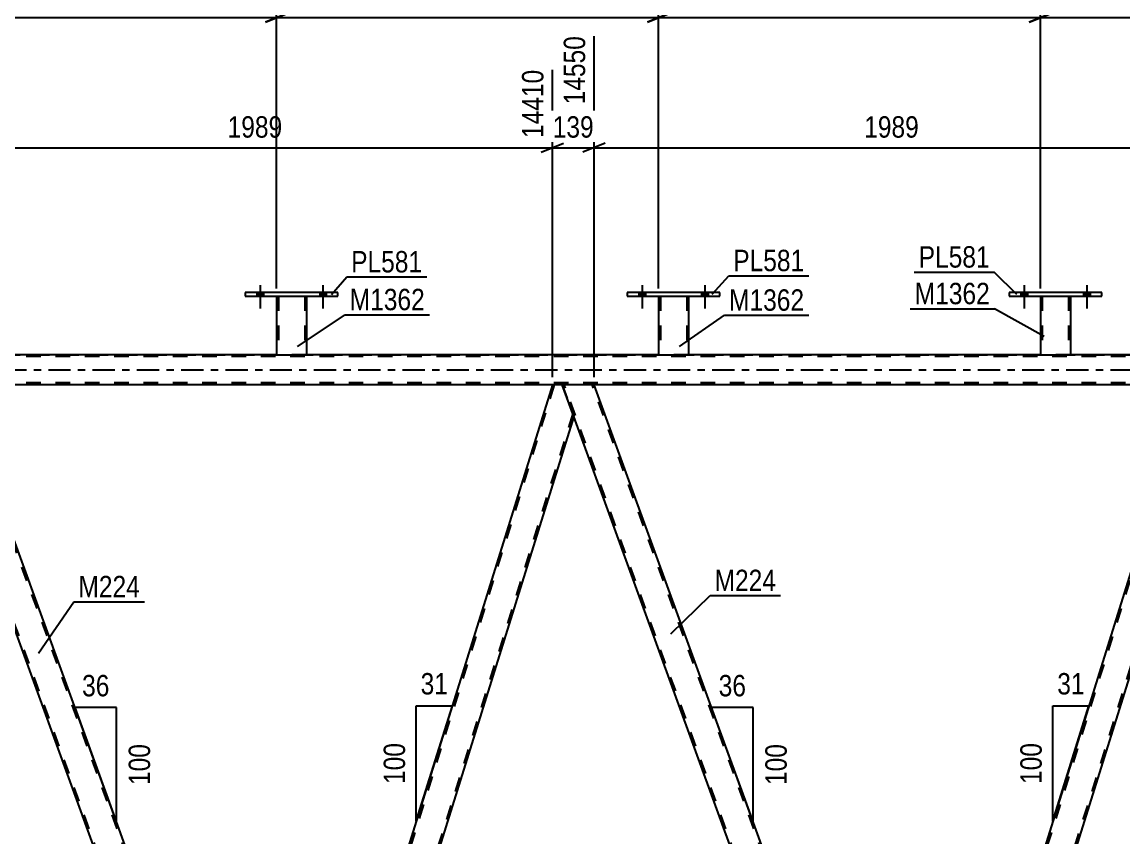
# Model space of a CAD drawing. Header units: millimetres. Extents: x 0 to 841, y 0 to 594.
# Drawn here: x 558.7 to 705.9, y 374.8 to 483.7 of the extents above; entities that cross this region are included whole.
import ezdxf

# ---------------------------------------------------------------- set-up
doc = ezdxf.new("R2010")
doc.units = ezdxf.units.MM
doc.linetypes.add('DXK_LINE_DOT2', pattern=[3.9198, 1.9599, -1.9599])
doc.linetypes.add('DXK_LINE_DOT3', pattern=[5.9187, 2.979, -0.9799, 0.9799, -0.9799])
doc.styles.add('Arial Narrow', font='ARIALN.TTF', dxfattribs={"height": 0.2})

# ---------------------------------------------------------------- blocks, each defined once
blk = doc.blocks.new('Bolt-103655034-3763 - 3748')
at = {"linetype": 'Continuous'}
for points in [[(590.11, 447.08), (590.99, 447.08), (590.99, 447.56), (590.11, 447.56)], [(598.51, 447.08), (599.39, 447.08), (599.39, 447.56), (598.51, 447.56)]]:
    blk.add_hatch(color=1, dxfattribs=at).paths.add_polyline_path(points)
at = {"color": 1, "linetype": 'Continuous'}
for p, q in [((590.55, 448.56), (590.55, 445.44)), ((598.95, 448.56), (598.95, 445.44)), ((590.11, 447.56), (590.11, 447.08)), ((590.99, 447.56), (590.99, 447.08)), ((598.51, 447.56), (598.51, 447.08)), ((599.39, 447.56), (599.39, 447.08))]:
    blk.add_line(p, q, dxfattribs=at)
blk = doc.blocks.new('Bolt-103655034-3764 - 3748')
at = {"linetype": 'Continuous'}
for points in [[(590.11, 447.08), (590.99, 447.08), (590.99, 447.56), (590.11, 447.56)], [(598.51, 447.08), (599.39, 447.08), (599.39, 447.56), (598.51, 447.56)]]:
    blk.add_hatch(color=1, dxfattribs=at).paths.add_polyline_path(points)
at = {"color": 1, "linetype": 'Continuous'}
for p, q in [((590.55, 448.56), (590.55, 445.44)), ((598.95, 448.56), (598.95, 445.44)), ((590.11, 447.56), (590.11, 447.08)), ((590.99, 447.56), (590.99, 447.08)), ((598.51, 447.56), (598.51, 447.08)), ((599.39, 447.56), (599.39, 447.08))]:
    blk.add_line(p, q, dxfattribs=at)
blk = doc.blocks.new('Bolt-103655034-3765 - 3748')
at = {"linetype": 'Continuous'}
for points in [[(641.19, 447.08), (642.07, 447.08), (642.07, 447.56), (641.19, 447.56)], [(649.59, 447.08), (650.47, 447.08), (650.47, 447.56), (649.59, 447.56)]]:
    blk.add_hatch(color=1, dxfattribs=at).paths.add_polyline_path(points)
at = {"color": 1, "linetype": 'Continuous'}
for p, q in [((641.63, 448.56), (641.63, 445.44)), ((650.03, 448.56), (650.03, 445.44)), ((641.19, 447.56), (641.19, 447.08)), ((642.07, 447.56), (642.07, 447.08)), ((649.59, 447.56), (649.59, 447.08)), ((650.47, 447.56), (650.47, 447.08))]:
    blk.add_line(p, q, dxfattribs=at)
blk = doc.blocks.new('Bolt-103655034-3846 - 3748')
at = {"linetype": 'Continuous'}
for points in [[(692.27, 447.08), (693.15, 447.08), (693.15, 447.56), (692.27, 447.56)], [(700.67, 447.08), (701.55, 447.08), (701.55, 447.56), (700.67, 447.56)]]:
    blk.add_hatch(color=1, dxfattribs=at).paths.add_polyline_path(points)
at = {"color": 1, "linetype": 'Continuous'}
for p, q in [((692.71, 448.56), (692.71, 445.44)), ((701.11, 448.56), (701.11, 445.44)), ((692.27, 447.56), (692.27, 447.08)), ((693.15, 447.56), (693.15, 447.08)), ((700.67, 447.56), (700.67, 447.08)), ((701.55, 447.56), (701.55, 447.08))]:
    blk.add_line(p, q, dxfattribs=at)
blk = doc.blocks.new('Bolt-103655034-3845 - 3748')
at = {"linetype": 'Continuous'}
for points in [[(641.19, 447.08), (642.07, 447.08), (642.07, 447.56), (641.19, 447.56)], [(649.59, 447.08), (650.47, 447.08), (650.47, 447.56), (649.59, 447.56)]]:
    blk.add_hatch(color=1, dxfattribs=at).paths.add_polyline_path(points)
at = {"color": 1, "linetype": 'Continuous'}
for p, q in [((641.63, 448.56), (641.63, 445.44)), ((650.03, 448.56), (650.03, 445.44)), ((641.19, 447.56), (641.19, 447.08)), ((642.07, 447.56), (642.07, 447.08)), ((649.59, 447.56), (649.59, 447.08)), ((650.47, 447.56), (650.47, 447.08))]:
    blk.add_line(p, q, dxfattribs=at)
blk = doc.blocks.new('Bolt-103655034-3847 - 3748')
at = {"linetype": 'Continuous'}
for points in [[(692.27, 447.08), (693.15, 447.08), (693.15, 447.56), (692.27, 447.56)], [(700.67, 447.08), (701.55, 447.08), (701.55, 447.56), (700.67, 447.56)]]:
    blk.add_hatch(color=1, dxfattribs=at).paths.add_polyline_path(points)
at = {"color": 1, "linetype": 'Continuous'}
for p, q in [((692.71, 448.56), (692.71, 445.44)), ((701.11, 448.56), (701.11, 445.44)), ((692.27, 447.56), (692.27, 447.08)), ((693.15, 447.56), (693.15, 447.08)), ((700.67, 447.56), (700.67, 447.08)), ((701.55, 447.56), (701.55, 447.08))]:
    blk.add_line(p, q, dxfattribs=at)
blk = doc.blocks.new('Part-103655034-3870 - 3748')
at = {"color": 7, "linetype": 'DXK_LINE_DOT2'}
for p, q in [((592.75, 447.09), (596.75, 447.09)), ((592.75, 447.08), (592.75, 447.09)), ((592.75, 447.09), (592.75, 447.08)), ((592.99, 447.09), (592.99, 439.24)), ((596.51, 447.09), (596.51, 439.24)), ((596.75, 447.09), (596.75, 447.08)), ((596.75, 447.08), (596.75, 447.09)), ((596.46, 439.24), (596.49, 439.24)), ((596.46, 439.24), (596.49, 439.24)), ((596.49, 439.24), (596.51, 439.24)), ((596.49, 439.24), (596.51, 439.24))]:
    blk.add_line(p, q, dxfattribs=at)
at = {"color": 2, "linetype": 'Continuous'}
for p, q in [((592.75, 447.08), (592.75, 439.24)), ((596.75, 447.08), (596.75, 439.24)), ((592.75, 439.24), (596.75, 439.24))]:
    blk.add_line(p, q, dxfattribs=at)
blk = doc.blocks.new('Part-103655034-3875 - 3748')
at = {"color": 2, "linetype": 'Continuous'}
for p, q in [((588.55, 447.56), (588.55, 447.08)), ((600.95, 447.56), (588.55, 447.56)), ((588.55, 447.08), (600.95, 447.08)), ((600.95, 447.08), (600.95, 447.56))]:
    blk.add_line(p, q, dxfattribs=at)
blk = doc.blocks.new('Part-103655034-3977 - 3748')
at = {"color": 2, "linetype": 'Continuous'}
for p, q in [((550.07, 435.24), (545.82, 435.24)), ((592.93, 317.49), (550.07, 435.24)), ((590.22, 313.24), (547.37, 430.99)), ((594.16, 313.24), (590.22, 313.24)), ((594.44, 313.24), (594.16, 313.24)), ((594.44, 313.24), (594.48, 313.24))]:
    blk.add_line(p, q, dxfattribs=at)
at = {"color": 7, "linetype": 'DXK_LINE_DOT2'}
for p, q in [((547.37, 430.99), (545.82, 435.24)), ((590.48, 313.24), (546.07, 435.24)), ((594.22, 313.24), (549.82, 435.24)), ((594.48, 313.24), (592.93, 317.49)), ((594.16, 313.24), (594.33, 313.24)), ((594.48, 313.24), (594.48, 313.24))]:
    blk.add_line(p, q, dxfattribs=at)
blk = doc.blocks.new('Part-103655034-3988 - 3748')
at = {"color": 7, "linetype": 'DXK_LINE_DOT2'}
for p, q in [((753.3, 439), (53.22, 439)), ((184.11, 439.24), (753.3, 439.24)), ((596.75, 439.24), (592.75, 439.24)), ((647.83, 439.24), (643.83, 439.24)), ((698.91, 439.24), (694.91, 439.24)), ((753.3, 435.48), (53.22, 435.48)), ((720.34, 435.24), (203.96, 435.24)), ((635.21, 435.24), (629.63, 435.24))]:
    blk.add_line(p, q, dxfattribs=at)
at = {"color": 2, "linetype": 'Continuous'}
for p, q in [((592.75, 439.24), (545.67, 439.24)), ((643.83, 439.24), (596.75, 439.24)), ((694.91, 439.24), (647.83, 439.24)), ((745.99, 439.24), (698.91, 439.24)), ((629.63, 435.24), (550.07, 435.24)), ((714.77, 435.24), (635.21, 435.24))]:
    blk.add_line(p, q, dxfattribs=at)
at = {"color": 7, "linetype": 'DXK_LINE_DOT3'}
blk.add_line((53.22, 437.24), (753.3, 437.24), dxfattribs=at)
blk = doc.blocks.new('Part-103655034-4014 - 3748')
at = {"color": 7, "linetype": 'DXK_LINE_DOT2'}
for p, q in [((643.83, 447.09), (647.83, 447.09)), ((643.83, 447.08), (643.83, 447.09)), ((643.83, 447.09), (643.83, 447.08)), ((644.07, 447.09), (644.07, 439.24)), ((647.59, 447.09), (647.59, 439.24)), ((647.83, 447.09), (647.83, 447.08)), ((647.83, 447.08), (647.83, 447.09)), ((647.54, 439.24), (647.58, 439.24)), ((647.54, 439.24), (647.58, 439.24)), ((647.58, 439.24), (647.59, 439.24)), ((647.58, 439.24), (647.59, 439.24))]:
    blk.add_line(p, q, dxfattribs=at)
at = {"color": 2, "linetype": 'Continuous'}
for p, q in [((643.83, 447.08), (643.83, 439.24)), ((647.83, 447.08), (647.83, 439.24)), ((643.83, 439.24), (647.83, 439.24))]:
    blk.add_line(p, q, dxfattribs=at)
blk = doc.blocks.new('Part-103655034-4019 - 3748')
at = {"color": 2, "linetype": 'Continuous'}
for p, q in [((639.63, 447.56), (639.63, 447.08)), ((652.03, 447.56), (639.63, 447.56)), ((639.63, 447.08), (652.03, 447.08)), ((652.03, 447.08), (652.03, 447.56))]:
    blk.add_line(p, q, dxfattribs=at)
blk = doc.blocks.new('Part-103655034-4024 - 3748')
at = {"color": 7, "linetype": 'DXK_LINE_DOT2'}
for p, q in [((694.91, 447.09), (698.91, 447.09)), ((694.91, 447.08), (694.91, 447.09)), ((694.91, 447.09), (694.91, 447.08)), ((695.15, 447.09), (695.15, 439.24)), ((698.67, 447.09), (698.67, 439.24)), ((698.91, 447.09), (698.91, 447.08)), ((698.91, 447.08), (698.91, 447.09)), ((698.62, 439.24), (698.66, 439.24)), ((698.62, 439.24), (698.66, 439.24)), ((698.66, 439.24), (698.67, 439.24)), ((698.66, 439.24), (698.67, 439.24))]:
    blk.add_line(p, q, dxfattribs=at)
at = {"color": 2, "linetype": 'Continuous'}
for p, q in [((694.91, 447.08), (694.91, 439.24)), ((698.91, 447.08), (698.91, 439.24)), ((694.91, 439.24), (698.91, 439.24))]:
    blk.add_line(p, q, dxfattribs=at)
blk = doc.blocks.new('Part-103655034-4029 - 3748')
at = {"color": 2, "linetype": 'Continuous'}
for p, q in [((690.71, 447.56), (690.71, 447.08)), ((703.11, 447.56), (690.71, 447.56)), ((690.71, 447.08), (703.11, 447.08)), ((703.11, 447.08), (703.11, 447.56))]:
    blk.add_line(p, q, dxfattribs=at)
blk = doc.blocks.new('Part-103655034-4075 - 3748')
at = {"color": 2, "linetype": 'Continuous'}
for p, q in [((629.63, 435.24), (592.93, 317.49)), ((630.95, 435.24), (629.63, 435.24)), ((632.5, 430.99), (630.95, 435.24)), ((632.5, 430.99), (595.8, 313.24)), ((594.48, 313.24), (592.93, 317.49)), ((594.48, 313.24), (595.8, 313.24))]:
    blk.add_line(p, q, dxfattribs=at)
at = {"color": 7, "linetype": 'DXK_LINE_DOT2'}
for p, q in [((629.89, 435.24), (593.07, 317.12)), ((632.36, 431.37), (595.55, 313.24)), ((595.49, 313.24), (595.53, 313.24)), ((595.53, 313.24), (595.49, 313.24)), ((595.55, 313.24), (595.53, 313.24)), ((595.53, 313.24), (595.55, 313.24))]:
    blk.add_line(p, q, dxfattribs=at)
blk = doc.blocks.new('Part-103655034-4090 - 3748')
at = {"color": 7, "linetype": 'DXK_LINE_DOT2'}
for p, q in [((715.02, 435.24), (678.2, 317.12)), ((717.5, 431.37), (680.68, 313.24)), ((678.49, 318.84), (678.07, 317.49)), ((682.68, 318.84), (680.93, 313.24)), ((679.61, 313.24), (678.07, 317.49)), ((680.93, 313.24), (679.61, 313.24))]:
    blk.add_line(p, q, dxfattribs=at)
at = {"color": 2, "linetype": 'Continuous'}
for p, q in [((714.77, 435.24), (678.49, 318.84)), ((716.09, 435.24), (714.77, 435.24)), ((717.63, 430.99), (716.09, 435.24)), ((717.63, 430.99), (682.68, 318.84))]:
    blk.add_line(p, q, dxfattribs=at)
blk = doc.blocks.new('Part-103655034-4095 - 3748')
at = {"color": 2, "linetype": 'Continuous'}
for p, q in [((635.21, 435.24), (630.95, 435.24)), ((677.58, 318.84), (635.21, 435.24)), ((673.32, 318.84), (632.5, 430.99))]:
    blk.add_line(p, q, dxfattribs=at)
at = {"color": 7, "linetype": 'DXK_LINE_DOT2'}
for p, q in [((630.95, 435.24), (632.5, 430.99)), ((675.61, 313.24), (631.21, 435.24)), ((679.36, 313.24), (634.95, 435.24)), ((675.36, 313.24), (673.32, 318.84)), ((679.61, 313.24), (677.58, 318.84)), ((679.61, 313.24), (675.36, 313.24))]:
    blk.add_line(p, q, dxfattribs=at)
blk = doc.blocks.new('StraightDimension-103655034-8918 - 3748')
at = {"color": 7, "linetype": 'Continuous'}
for p, q in [((643.83, 448.09), (643.83, 494.78)), ((694.91, 448.09), (694.91, 494.78)), ((645.33, 484.94), (642.33, 483.74)), ((693.41, 483.74), (696.41, 484.94)), ((643.83, 484.34), (694.91, 484.34))]:
    blk.add_line(p, q, dxfattribs=at)
at = {"color": 0}
blk.add_wipeout([(673.63, 485.09), (673.63, 489.29), (665.12, 489.29), (665.12, 485.09)], dxfattribs=at)
at = {"color": 3, "style": 'Arial Narrow'}
blk.add_text('1277', height=2.863, dxfattribs=at).set_placement((665.72, 485.69))
at = {"color": 0, "linetype": 'Continuous'}
blk.add_wipeout([(694.31, 495.38), (690.11, 495.38), (690.11, 485.04), (694.31, 485.04)], dxfattribs=at)
at = {"color": 3, "linetype": 'Continuous', "style": 'Arial Narrow'}
blk.add_text('16042', height=2.863, rotation=90.0002, dxfattribs=at).set_placement((693.71, 485.64))
blk = doc.blocks.new('AngleDimension-103655034-12227 - 3748')
at = {"color": 7, "linetype": 'Continuous'}
for p, q in [((568.24, 385.34), (565.79, 392.06)), ((571.33, 392.06), (565.79, 392.06)), ((571.33, 376.83), (565.79, 392.06)), ((571.33, 376.83), (571.33, 392.06))]:
    blk.add_line(p, q, dxfattribs=at)
at = {"color": 0}
for points in [[(570.99, 392.96), (570.99, 397.16), (566.14, 397.16), (566.14, 392.96)], [(576.43, 387.79), (572.23, 387.79), (572.23, 381.1), (576.43, 381.1)]]:
    blk.add_wipeout(points, dxfattribs=at)
at = {"color": 3, "style": 'Arial Narrow'}
blk.add_text('36', height=2.863, dxfattribs=at).set_placement((566.74, 393.56))
blk.add_text('100', height=2.863, rotation=90.0002, dxfattribs=at).set_placement((575.83, 381.7))
blk = doc.blocks.new('StraightDimension-103655034-10711 - 3748')
at = {"color": 7, "linetype": 'Continuous'}
for p, q in [((550.07, 436.24), (550.07, 481.87)), ((629.63, 436.24), (629.63, 477.37)), ((551.57, 467.53), (548.57, 466.33)), ((550.07, 466.93), (629.63, 466.93)), ((628.13, 466.33), (631.13, 467.53))]:
    blk.add_line(p, q, dxfattribs=at)
at = {"color": 0}
blk.add_wipeout([(594.11, 467.68), (594.11, 471.88), (585.6, 471.88), (585.6, 467.68)], dxfattribs=at)
at = {"color": 3, "style": 'Arial Narrow'}
blk.add_text('1989', height=2.863, dxfattribs=at).set_placement((586.2, 468.28))
at = {"color": 0, "linetype": 'Continuous'}
blk.add_wipeout([(629.03, 477.97), (624.83, 477.97), (624.83, 467.63), (629.03, 467.63)], dxfattribs=at)
at = {"color": 3, "linetype": 'Continuous', "style": 'Arial Narrow'}
blk.add_text('14410', height=2.863, rotation=90.0002, dxfattribs=at).set_placement((628.43, 468.23))
blk = doc.blocks.new('StraightDimension-103655034-8919 - 3748')
at = {"color": 7, "linetype": 'Continuous'}
for p, q in [((592.75, 448.09), (592.75, 494.78)), ((643.83, 448.09), (643.83, 494.78)), ((594.25, 484.94), (591.25, 483.74)), ((642.33, 483.74), (645.33, 484.94)), ((592.75, 484.34), (643.83, 484.34))]:
    blk.add_line(p, q, dxfattribs=at)
at = {"color": 0}
blk.add_wipeout([(622.55, 485.09), (622.55, 489.29), (614.04, 489.29), (614.04, 485.09)], dxfattribs=at)
at = {"color": 3, "style": 'Arial Narrow'}
blk.add_text('1277', height=2.863, dxfattribs=at).set_placement((614.64, 485.69))
at = {"color": 0, "linetype": 'Continuous'}
blk.add_wipeout([(643.23, 495.38), (639.03, 495.38), (639.03, 485.04), (643.23, 485.04)], dxfattribs=at)
at = {"color": 3, "linetype": 'Continuous', "style": 'Arial Narrow'}
blk.add_text('14765', height=2.863, rotation=90.0002, dxfattribs=at).set_placement((642.63, 485.64))
blk = doc.blocks.new('StraightDimension-103655034-8917 - 3748')
at = {"color": 7, "linetype": 'Continuous'}
for p, q in [((694.91, 448.09), (694.91, 494.78)), ((745.99, 449.04), (745.99, 494.78)), ((696.41, 484.94), (693.41, 483.74)), ((744.49, 483.74), (747.49, 484.94)), ((694.91, 484.34), (745.99, 484.34))]:
    blk.add_line(p, q, dxfattribs=at)
at = {"color": 0}
blk.add_wipeout([(724.71, 485.09), (724.71, 489.29), (716.2, 489.29), (716.2, 485.09)], dxfattribs=at)
at = {"color": 3, "style": 'Arial Narrow'}
blk.add_text('1277', height=2.863, dxfattribs=at).set_placement((716.8, 485.69))
at = {"color": 0, "linetype": 'Continuous'}
blk.add_wipeout([(745.39, 495.38), (741.19, 495.38), (741.19, 485.04), (745.39, 485.04)], dxfattribs=at)
at = {"color": 3, "linetype": 'Continuous', "style": 'Arial Narrow'}
blk.add_text('17319', height=2.863, rotation=90.0002, dxfattribs=at).set_placement((744.79, 485.64))
blk = doc.blocks.new('StraightDimension-103655034-8920 - 3748')
at = {"color": 7, "linetype": 'Continuous'}
for p, q in [((541.67, 448.09), (541.67, 494.78)), ((592.75, 448.09), (592.75, 494.78)), ((543.17, 484.94), (540.17, 483.74)), ((591.25, 483.74), (594.25, 484.94)), ((541.67, 484.34), (592.75, 484.34))]:
    blk.add_line(p, q, dxfattribs=at)
at = {"color": 0}
blk.add_wipeout([(571.47, 485.09), (571.47, 489.29), (562.96, 489.29), (562.96, 485.09)], dxfattribs=at)
at = {"color": 3, "style": 'Arial Narrow'}
blk.add_text('1277', height=2.863, dxfattribs=at).set_placement((563.56, 485.69))
at = {"color": 0, "linetype": 'Continuous'}
blk.add_wipeout([(592.15, 495.38), (587.95, 495.38), (587.95, 485.04), (592.15, 485.04)], dxfattribs=at)
at = {"color": 3, "linetype": 'Continuous', "style": 'Arial Narrow'}
blk.add_text('13488', height=2.863, rotation=90.0002, dxfattribs=at).set_placement((591.55, 485.64))
blk = doc.blocks.new('StraightDimension-103655034-10998 - 3748')
at = {"color": 7, "linetype": 'Continuous'}
for p, q in [((816.75, 446.54), (815.55, 449.54)), ((750.99, 448.04), (818.55, 448.04)), ((816.15, 303.64), (816.15, 448.04)), ((815.55, 305.14), (816.75, 302.14)), ((686.81, 303.64), (818.55, 303.64))]:
    blk.add_line(p, q, dxfattribs=at)
at = {"color": 0}
blk.add_wipeout([(815.4, 380.1), (811.2, 380.1), (811.2, 371.58), (815.4, 371.58)], dxfattribs=at)
at = {"color": 3, "style": 'Arial Narrow'}
blk.add_text('3610', height=2.863, rotation=90.0002, dxfattribs=at).set_placement((814.8, 372.18))
blk = doc.blocks.new('StraightDimension-103655034-10709 - 3748')
at = {"color": 7, "linetype": 'Continuous'}
for p, q in [((635.21, 436.24), (635.21, 481.87)), ((714.77, 436.24), (714.77, 477.37)), ((636.71, 467.53), (633.71, 466.33)), ((635.21, 466.93), (714.77, 466.93)), ((713.27, 466.33), (716.27, 467.53))]:
    blk.add_line(p, q, dxfattribs=at)
at = {"color": 0}
blk.add_wipeout([(679.25, 467.68), (679.25, 471.88), (670.73, 471.88), (670.73, 467.68)], dxfattribs=at)
at = {"color": 3, "style": 'Arial Narrow'}
blk.add_text('1989', height=2.863, dxfattribs=at).set_placement((671.33, 468.28))
at = {"color": 0, "linetype": 'Continuous'}
blk.add_wipeout([(714.17, 477.97), (709.97, 477.97), (709.97, 467.63), (714.17, 467.63)], dxfattribs=at)
at = {"color": 3, "linetype": 'Continuous', "style": 'Arial Narrow'}
blk.add_text('16539', height=2.863, rotation=90.0002, dxfattribs=at).set_placement((713.57, 468.23))
blk = doc.blocks.new('StraightDimension-103655034-10710 - 3748')
at = {"color": 7, "linetype": 'Continuous'}
for p, q in [((635.21, 436.24), (635.21, 481.87)), ((629.63, 436.24), (629.63, 477.37)), ((628.13, 466.33), (631.13, 467.53)), ((629.63, 466.93), (635.21, 466.93)), ((636.71, 467.53), (633.71, 466.33))]:
    blk.add_line(p, q, dxfattribs=at)
at = {"color": 0}
blk.add_wipeout([(635.76, 467.68), (635.76, 471.88), (629.08, 471.88), (629.08, 467.68)], dxfattribs=at)
at = {"color": 3, "style": 'Arial Narrow'}
blk.add_text('139', height=2.863, dxfattribs=at).set_placement((629.68, 468.28))
at = {"color": 0, "linetype": 'Continuous'}
blk.add_wipeout([(634.61, 482.47), (630.41, 482.47), (630.41, 472.13), (634.61, 472.13)], dxfattribs=at)
at = {"color": 3, "linetype": 'Continuous', "style": 'Arial Narrow'}
blk.add_text('14550', height=2.863, rotation=90.0002, dxfattribs=at).set_placement((634.01, 472.73))
blk = doc.blocks.new('AngleDimension-103655034-11097 - 3748')
at = {"color": 7, "linetype": 'Continuous'}
for p, q in [((611.43, 392.31), (616.25, 392.31)), ((611.43, 376.85), (616.25, 392.31)), ((611.43, 376.85), (611.43, 392.31)), ((612.11, 379.01), (616.25, 392.31))]:
    blk.add_line(p, q, dxfattribs=at)
at = {"color": 0}
for points in [[(616.27, 393.21), (616.27, 397.41), (611.41, 397.41), (611.41, 393.21)], [(610.53, 387.92), (606.33, 387.92), (606.33, 381.24), (610.53, 381.24)]]:
    blk.add_wipeout(points, dxfattribs=at)
at = {"color": 3, "style": 'Arial Narrow'}
blk.add_text('31', height=2.863, dxfattribs=at).set_placement((612.01, 393.81))
blk.add_text('100', height=2.863, rotation=90.0002, dxfattribs=at).set_placement((609.93, 381.84))
blk = doc.blocks.new('AngleDimension-103655034-11111 - 3748')
at = {"color": 7, "linetype": 'Continuous'}
for p, q in [((696.57, 392.31), (701.39, 392.31)), ((696.57, 376.85), (701.39, 392.31)), ((696.57, 376.85), (696.57, 392.31)), ((697.24, 379.01), (701.39, 392.31))]:
    blk.add_line(p, q, dxfattribs=at)
at = {"color": 0}
for points in [[(701.41, 393.21), (701.41, 397.41), (696.55, 397.41), (696.55, 393.21)], [(695.67, 387.92), (691.47, 387.92), (691.47, 381.24), (695.67, 381.24)]]:
    blk.add_wipeout(points, dxfattribs=at)
at = {"color": 3, "style": 'Arial Narrow'}
blk.add_text('31', height=2.863, dxfattribs=at).set_placement((697.15, 393.81))
blk.add_text('100', height=2.863, rotation=90.0002, dxfattribs=at).set_placement((695.07, 381.84))
blk = doc.blocks.new('AngleDimension-103655034-12241 - 3748')
at = {"color": 7, "linetype": 'Continuous'}
for p, q in [((653.37, 385.34), (650.93, 392.06)), ((656.47, 392.06), (650.93, 392.06)), ((656.47, 376.83), (650.93, 392.06)), ((656.47, 376.83), (656.47, 392.06))]:
    blk.add_line(p, q, dxfattribs=at)
at = {"color": 0}
for points in [[(656.13, 392.96), (656.13, 397.16), (651.27, 397.16), (651.27, 392.96)], [(661.57, 387.79), (657.37, 387.79), (657.37, 381.1), (661.57, 381.1)]]:
    blk.add_wipeout(points, dxfattribs=at)
at = {"color": 3, "style": 'Arial Narrow'}
blk.add_text('36', height=2.863, dxfattribs=at).set_placement((651.87, 393.56))
blk.add_text('100', height=2.863, rotation=90.0002, dxfattribs=at).set_placement((660.97, 381.7))
blk = doc.blocks.new('Mark-103655034-3866 - 3748')
at = {"color": 0}
blk.add_wipeout([(612.58, 445.2), (612.58, 448.2), (602.53, 448.2), (602.53, 445.2)], dxfattribs=at)
blk.add_wipeout([(612.58, 445.2), (612.58, 448.2), (602.53, 448.2), (602.53, 445.2)], dxfattribs=at)
at = {"color": 30, "linetype": 'Continuous'}
for p, q in [((595.53, 440.35), (601.93, 444.6)), ((601.93, 444.6), (613.18, 444.6))]:
    blk.add_line(p, q, dxfattribs=at)
at = {"color": 3, "style": 'Arial Narrow'}
blk.add_text('M1362', height=2.863, dxfattribs=at).set_placement((602.53, 445.2))
blk = doc.blocks.new('Mark-103655034-3871 - 3748')
at = {"color": 0}
blk.add_wipeout([(612.23, 450.25), (612.23, 453.25), (602.72, 453.25), (602.72, 450.25)], dxfattribs=at)
blk.add_wipeout([(612.23, 450.25), (612.23, 453.25), (602.72, 453.25), (602.72, 450.25)], dxfattribs=at)
at = {"color": 30, "linetype": 'Continuous'}
for p, q in [((600.07, 447.28), (602.12, 449.65)), ((602.12, 449.65), (612.83, 449.65))]:
    blk.add_line(p, q, dxfattribs=at)
at = {"color": 3, "style": 'Arial Narrow'}
blk.add_text('PL581', height=2.863, dxfattribs=at).set_placement((602.72, 450.25))
blk = doc.blocks.new('Mark-103655034-3973 - 3748')
at = {"color": 0}
blk.add_wipeout([(574.47, 406.81), (574.47, 409.81), (566.25, 409.81), (566.25, 406.81)], dxfattribs=at)
blk.add_wipeout([(574.47, 406.81), (574.47, 409.81), (566.25, 409.81), (566.25, 406.81)], dxfattribs=at)
at = {"color": 30, "linetype": 'Continuous'}
for p, q in [((560.92, 399.33), (565.65, 406.21)), ((565.65, 406.21), (575.07, 406.21))]:
    blk.add_line(p, q, dxfattribs=at)
at = {"color": 3, "style": 'Arial Narrow'}
blk.add_text('M224', height=2.863, dxfattribs=at).set_placement((566.25, 406.81))
blk = doc.blocks.new('Mark-103655034-4010 - 3748')
at = {"color": 0}
blk.add_wipeout([(663.31, 445.13), (663.31, 448.13), (653.26, 448.13), (653.26, 445.13)], dxfattribs=at)
blk.add_wipeout([(663.31, 445.13), (663.31, 448.13), (653.26, 448.13), (653.26, 445.13)], dxfattribs=at)
at = {"color": 30, "linetype": 'Continuous'}
for p, q in [((646.61, 440.35), (652.66, 444.53)), ((652.66, 444.53), (663.91, 444.53))]:
    blk.add_line(p, q, dxfattribs=at)
at = {"color": 3, "style": 'Arial Narrow'}
blk.add_text('M1362', height=2.863, dxfattribs=at).set_placement((653.26, 445.13))
blk = doc.blocks.new('Mark-103655034-4015 - 3748')
at = {"color": 0}
blk.add_wipeout([(663.32, 450.42), (663.32, 453.42), (653.82, 453.42), (653.82, 450.42)], dxfattribs=at)
blk.add_wipeout([(663.32, 450.42), (663.32, 453.42), (653.82, 453.42), (653.82, 450.42)], dxfattribs=at)
at = {"color": 30, "linetype": 'Continuous'}
for p, q in [((651.02, 447.33), (653.22, 449.82)), ((653.22, 449.82), (663.92, 449.82))]:
    blk.add_line(p, q, dxfattribs=at)
at = {"color": 3, "style": 'Arial Narrow'}
blk.add_text('PL581', height=2.863, dxfattribs=at).set_placement((653.82, 450.42))
blk = doc.blocks.new('Mark-103655034-4020 - 3748')
at = {"color": 0}
blk.add_wipeout([(688.15, 446), (688.15, 449), (678.09, 449), (678.09, 446)], dxfattribs=at)
blk.add_wipeout([(688.15, 446), (688.15, 449), (678.09, 449), (678.09, 446)], dxfattribs=at)
at = {"color": 30, "linetype": 'Continuous'}
for p in [(677.49, 445.4), (695.39, 441.7)]:
    blk.add_line(p, (688.75, 445.4), dxfattribs=at)
at = {"color": 3, "style": 'Arial Narrow'}
blk.add_text('M1362', height=2.863, dxfattribs=at).set_placement((678.09, 446))
blk = doc.blocks.new('Mark-103655034-4025 - 3748')
at = {"color": 0}
blk.add_wipeout([(688.12, 450.9), (688.12, 453.9), (678.62, 453.9), (678.62, 450.9)], dxfattribs=at)
blk.add_wipeout([(688.12, 450.9), (688.12, 453.9), (678.62, 453.9), (678.62, 450.9)], dxfattribs=at)
at = {"color": 30, "linetype": 'Continuous'}
for p in [(678.02, 450.3), (691.72, 447.3)]:
    blk.add_line(p, (688.72, 450.3), dxfattribs=at)
at = {"color": 3, "style": 'Arial Narrow'}
blk.add_text('PL581', height=2.863, dxfattribs=at).set_placement((678.62, 450.9))
blk = doc.blocks.new('Mark-103655034-4091 - 3748')
at = {"color": 0}
blk.add_wipeout([(659.54, 407.63), (659.54, 410.63), (651.32, 410.63), (651.32, 407.63)], dxfattribs=at)
blk.add_wipeout([(659.54, 407.63), (659.54, 410.63), (651.32, 410.63), (651.32, 407.63)], dxfattribs=at)
at = {"color": 30, "linetype": 'Continuous'}
for p, q in [((645.48, 401.93), (650.72, 407.03)), ((650.72, 407.03), (660.14, 407.03))]:
    blk.add_line(p, q, dxfattribs=at)
at = {"color": 3, "style": 'Arial Narrow'}
blk.add_text('M224', height=2.863, dxfattribs=at).set_placement((651.32, 407.63))

msp = doc.modelspace()

# ---------------------------------------------------------------- block references
for name in ['Bolt-103655034-3763 - 3748', 'Bolt-103655034-3764 - 3748', 'Bolt-103655034-3765 - 3748', 'Bolt-103655034-3845 - 3748', 'Bolt-103655034-3846 - 3748', 'Bolt-103655034-3847 - 3748', 'Part-103655034-3875 - 3748', 'Part-103655034-3870 - 3748', 'Part-103655034-4019 - 3748', 'Part-103655034-4014 - 3748', 'Part-103655034-4029 - 3748', 'Part-103655034-4024 - 3748', 'Part-103655034-3988 - 3748', 'Part-103655034-3977 - 3748', 'Part-103655034-4075 - 3748', 'Part-103655034-4095 - 3748', 'Part-103655034-4090 - 3748']:
    msp.add_blockref(name, (0, 0))

# ---------------------------------------------------------------- next in the draw order: block references
for name in ['StraightDimension-103655034-8918 - 3748', 'StraightDimension-103655034-10711 - 3748', 'Mark-103655034-3973 - 3748', 'Mark-103655034-4091 - 3748', 'AngleDimension-103655034-12227 - 3748', 'AngleDimension-103655034-11097 - 3748', 'AngleDimension-103655034-12241 - 3748']:
    msp.add_blockref(name, (0, 0))

# ---------------------------------------------------------------- next in the draw order: block references
for name in ['StraightDimension-103655034-8919 - 3748', 'StraightDimension-103655034-8917 - 3748']:
    msp.add_blockref(name, (0, 0))

# ---------------------------------------------------------------- next in the draw order: block references
for name in ['StraightDimension-103655034-8920 - 3748', 'StraightDimension-103655034-10998 - 3748', 'Mark-103655034-3866 - 3748']:
    msp.add_blockref(name, (0, 0))

# ---------------------------------------------------------------- next in the draw order: block references
for name in ['StraightDimension-103655034-10709 - 3748', 'Mark-103655034-3871 - 3748', 'AngleDimension-103655034-11111 - 3748']:
    msp.add_blockref(name, (0, 0))

# ---------------------------------------------------------------- next in the draw order: block references
for name in ['StraightDimension-103655034-10710 - 3748', 'Mark-103655034-4010 - 3748', 'Mark-103655034-4020 - 3748']:
    msp.add_blockref(name, (0, 0))

# ---------------------------------------------------------------- next in the draw order: block references
for name in ['Mark-103655034-4025 - 3748', 'Mark-103655034-4015 - 3748']:
    msp.add_blockref(name, (0, 0))

doc.saveas('drawing.dxf')
